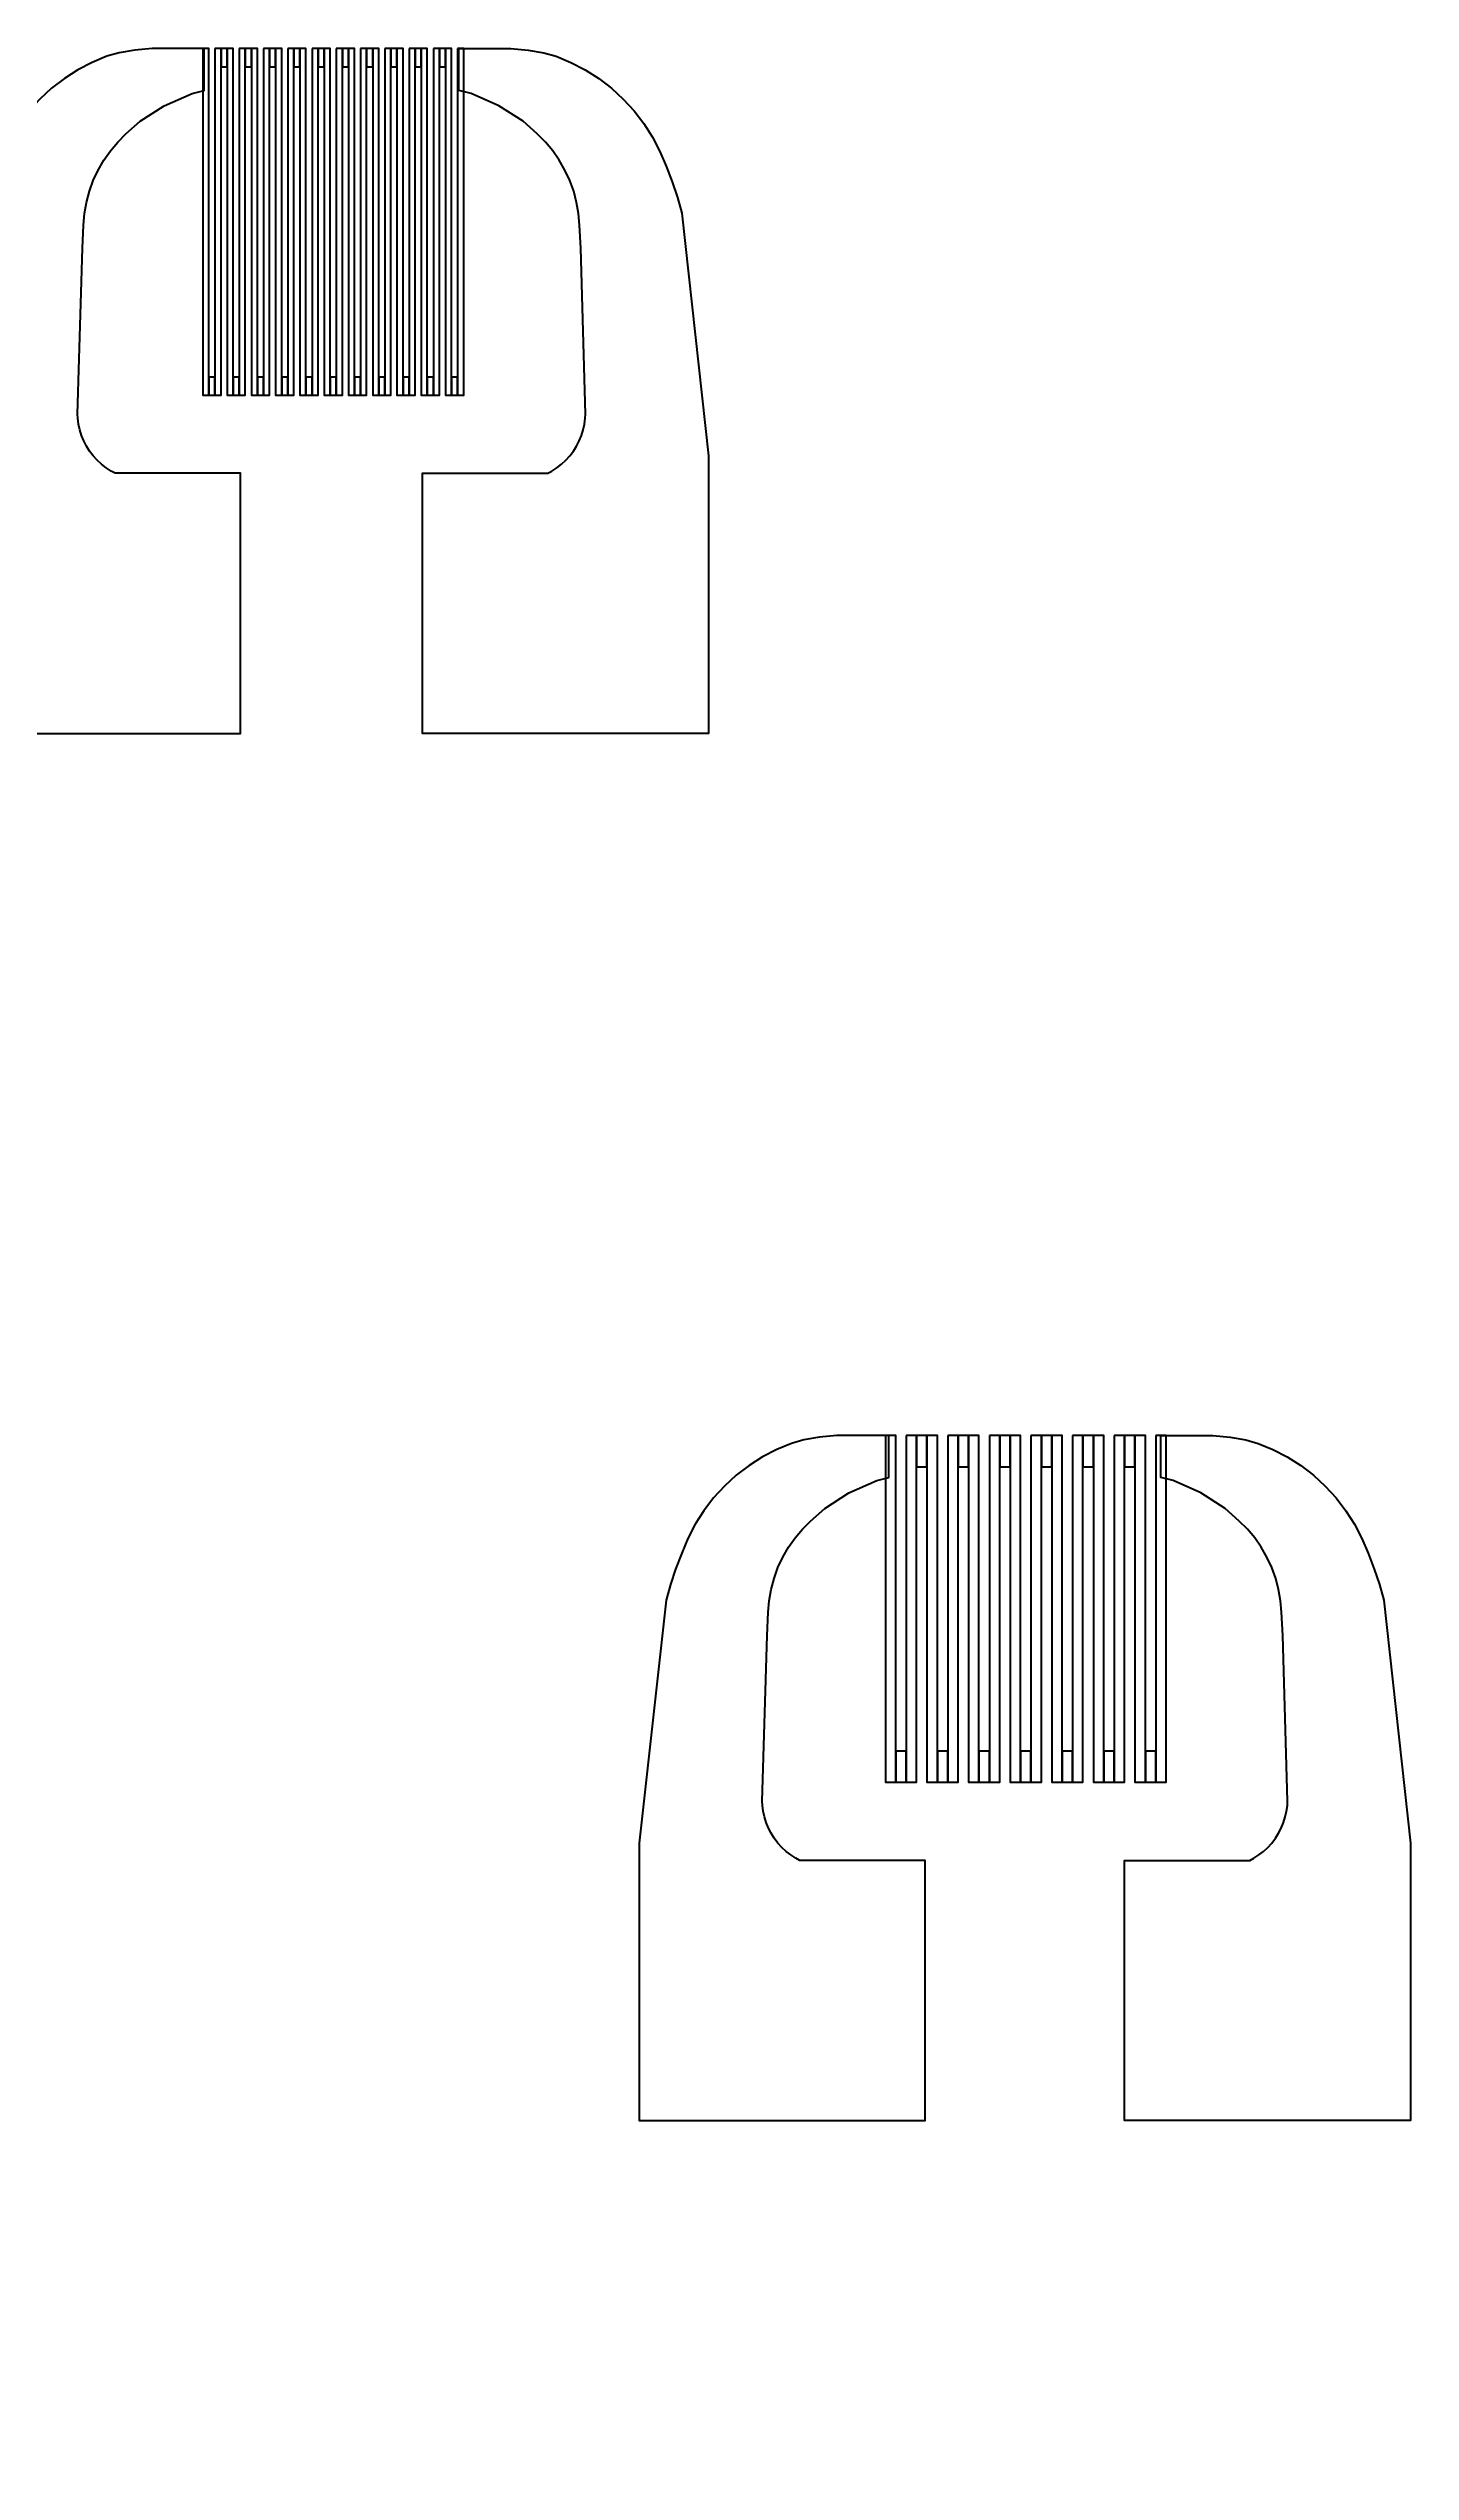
# Model space of a CAD drawing. Extents: x -62500 to 62500, y -62500 to 62500.
# Drawn here: x 16734 to 32450, y 0 to 27950 of the extents above; entities that cross this region are included whole.
import ezdxf

# ---------------------------------------------------------------- set-up
doc = ezdxf.new("R2010")
doc.units = 0
doc.layers.add('1', color=60, linetype='CONTINUOUS')

# ---------------------------------------------------------------- blocks, each defined once
blk = doc.blocks.new('Sensing wire8')
at = {"layer": '1'}
blk.add_lwpolyline([(-15, 1968.5), (-15, -2031.5), (105, -2031.5), (105, 1968.5), (-15, 1968.5)], close=True, dxfattribs=at)
blk = doc.blocks.new('Connector8')
at = {"layer": '1'}
blk.add_lwpolyline([(-175, 345), (-175, -15), (-55, -15), (-55, 345), (-175, 345)], close=True, dxfattribs=at)
blk = doc.blocks.new('Sensing area8')
at = {"row_count": 2, "row_spacing": 0}
for name, p, column_count, column_spacing in [('Sensing wire8', (5, -68.5), 14, 240), ('Connector8', (525, 1555), 6, 480), ('Connector8', (285, -2085), 7, 480)]:
    blk.add_blockref(name, p, dxfattribs=dict(at, column_count=column_count, column_spacing=column_spacing))
blk = doc.blocks.new('pad')
at = {"layer": '1'}
blk.add_lwpolyline([(3180, 700), (2580, 700), (2380, 680), (2200, 650), (2058.31, 610.225), (1887.34, 539.405), (1723.19, 453.953), (1567.11, 354.52), (1420.29, 241.862), (1283.85, 116.836), (1158.82, -19.606), (1046.16, -166.425), (946.73, -322.504), (861.278, -486.655), (790.458, -657.63), (720, -840), (660, -1020), (610, -1200), (300, -4000), (300, -7200), (3600, -7200), (3600, -4200), (2154.71, -4200), (2107.19, -4175.06), (2049.85, -4138.25), (1995.94, -4096.59), (1945.86, -4050.39), (1900, -4000), (1858.7, -3945.8), (1822.29, -3888.22), (1791.04, -3827.67), (1765.17, -3764.63), (1744.91, -3699.58), (1730.38, -3633.01), (1721.72, -3565.43), (1719.75, -3516.55), (1775, -1605), (1788.06, -1336.49), (1799.35, -1204.96), (1822.06, -1074.91), (1856.02, -947.334), (1900.96, -823.205), (1956.56, -703.466), (2022.38, -589.027), (2097.92, -480.761), (2182.61, -379.491), (2275.8, -285.987), (2440, -140), (2720, 40), (3040, 180), (3180, 216.522), (3180, 700)], close=True, dxfattribs=at)
blk = doc.blocks.new('120um')
for name, p in [('pad', (-1950, 2700)), ('Sensing area8', (1200, 1500))]:
    blk.add_blockref(name, p)
at = {"yscale": -1, "rotation": -180}
blk.add_blockref('pad', (7550, 2700), dxfattribs=at)
blk = doc.blocks.new('Connector3')
at = {"layer": '1'}
blk.add_lwpolyline([(-150, 270), (-150, 60), (-80, 60), (-80, 270), (-150, 270)], close=True, dxfattribs=at)
blk = doc.blocks.new('Sensing wire3')
at = {"layer": '1'}
blk.add_lwpolyline([(10, 1968.5), (10, -2031.5), (80, -2031.5), (80, 1968.5), (10, 1968.5)], close=True, dxfattribs=at)
blk = doc.blocks.new('Sensing area3')
at = {"row_count": 2, "row_spacing": 0}
for name, p, column_count, column_spacing in [('Sensing wire3', (5, -68.5), 22, 140), ('Connector3', (375, 1630), 10, 280), ('Connector3', (235, -2160), 11, 280)]:
    blk.add_blockref(name, p, dxfattribs=dict(at, column_count=column_count, column_spacing=column_spacing))
blk = doc.blocks.new('70um')
for name, p in [('pad', (-1950, 2700)), ('Sensing area3', (1200, 1500))]:
    blk.add_blockref(name, p)
at = {"yscale": -1, "rotation": -180}
blk.add_blockref('pad', (7350, 2700), dxfattribs=at)

msp = doc.modelspace()

# ---------------------------------------------------------------- block references
for name, p in [('70um', (17300, 24550)), ('120um', (25200, 8550))]:
    msp.add_blockref(name, p)

doc.saveas('drawing.dxf')
